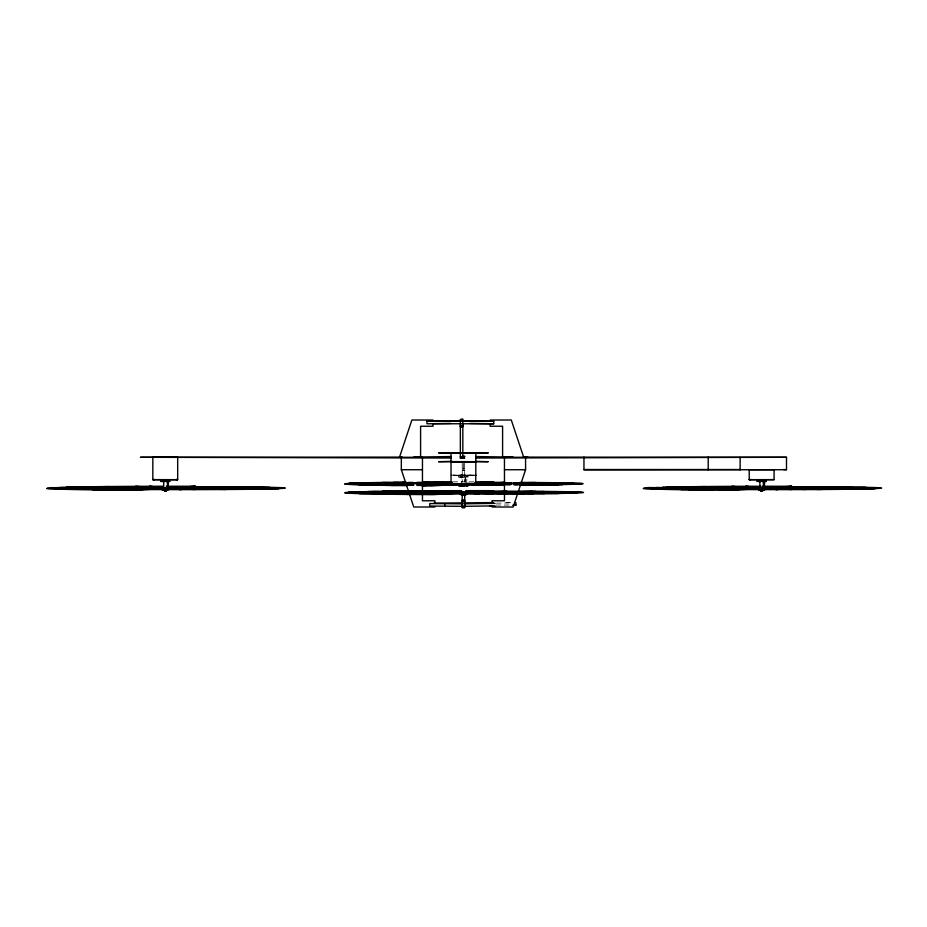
<?xml version="1.0" encoding="UTF-8"?>
<svg xmlns="http://www.w3.org/2000/svg" width="927" height="927" viewBox="0 0 927 927"><rect width="100%" height="100%" fill="white"/><g stroke="black" fill="none" stroke-linecap="round" stroke-linejoin="round"><path stroke-width="0.7" stroke-dasharray="4.63 3.48" d="M474.369 475.238L458.668 475.227L458.668 476.965L465.145 476.965L465.145 483.477M458.691 476.976C462.063 477.996 474.914 475.887 464.091 475.308M465.087 476.976L461.646 477.034L461.669 483.477M465.586 482.144C464.694 472.897 467.892 477.15 466.455 483.442M466.397 476.942L465.597 476.942M409.56 485.481L421.101 485.18M518.749 482.538L505.783 482.874L520.186 482.503M458.691 475.238L468.135 475.227M408.355 485.122L421.24 484.867M507.069 483.094L518.46 482.874M452.689 475.145L474.079 475.145L453.419 475.122M474.218 475.331L452.689 475.331M505.76 483.106L518.517 482.863M473.396 475.342L453.685 475.354M408.772 484.833L420.406 484.659M506.466 483.268L519.549 483.06M496.466 503.141L511.727 502.921M408.772 484.612L420.348 484.485M506.524 483.373L518.019 483.245M506.64 483.361L518.112 483.234M506.548 483.465L518.066 483.361M408.819 484.427L420.337 484.334M408.343 484.288L421.31 484.207M507.011 483.535L518.599 483.465M517.428 483.558L505.829 483.604L517.961 483.755M421.055 484.091L409.456 484.126L421.009 483.987M505.875 483.674L517.451 483.639M462.214 468.795L464.694 468.795M462.214 469.108L464.694 469.108M462.214 470.313L464.694 470.313M462.214 470.626L464.694 470.626M505.713 483.732L518.645 483.732M409.676 483.882L421.171 483.882M506.026 502.55L511.658 502.55M496.165 505.03L511.658 505.03M462.851 475.308L460.557 475.284M463.963 475.169L466.258 475.18M463.963 476.895L468.147 476.976M409.178 483.419L420.649 483.465L409.224 483.315M408.401 483.465L421.31 483.512M517.556 483.94L506.107 483.894L517.382 484.01M408.401 483.685L421.31 483.732M409.491 483.477L420.951 483.535M505.702 483.871L518.657 483.917M408.714 483.651L420.116 483.709M462.955 476.988L461.669 476.965M409.352 483.512L420.788 483.581M506.072 484.021L517.648 484.114M506.2 484.033L517.753 484.126M408.448 483.129L419.931 483.257M459.583 475.192L463.407 475.238M506.942 484.114L518.413 484.242M408.355 483.152L421.229 483.291M419.943 483.083L408.378 482.921L421.24 483.118M506.93 484.23L518.494 484.404M407.845 482.643L420.58 482.897M506.293 484.392L517.59 484.612M420.093 482.585L407.382 482.272L420.383 482.596M506.49 484.647L518.077 484.937M464.694 463.268L464.694 482.04M463.454 463.419L463.454 470.522M462.214 463.268L462.214 482.04M518.309 485.122A112.097 1.506 0.1 0 1 505.794 485.18M505.713 482.364A112.097 1.506 -0.1 0 1 518.517 482.411M408.564 482.11A112.097 1.808 -0.1 0 1 421.078 482.005M453.013 481.855A112.097 1.808 -0.1 0 1 474.323 481.843M421.171 485.76A112.097 1.808 0.1 0 1 406.953 485.644M460.464 476.999L461.264 476.999L460.464 476.999"/><path stroke-width="1.39" d="M525.574 457.266L525.574 469.734L513.152 506.999L492.028 506.999M762.481 487.903L761.924 489.549L762.863 487.926L777.718 489.63M728.216 489.734L759.943 488.123L647.127 487.66L647.903 487.834A112.097 1.808 0.1 0 0 731.727 490.232L759.966 488.599M475.736 475.238L474.972 475.308L475.875 475.238M452.214 484.137L475.748 484.068L475.875 452.874L451.032 452.874L451.032 484.056L458.459 483.882M750.047 479.583L749.225 479.653L749.225 469.711L774.08 469.711L774.08 479.653L750.418 479.722M177.208 479.595L176.014 479.56L177.683 479.653L177.683 457.289L165.249 457.104L152.828 457.289L152.828 479.653L154.496 479.56M169.826 488.123L163.592 487.892L163.824 481.368M163.592 481.38C170.811 479.502 168.204 490.777 161.727 487.845M475.875 452.874L451.032 452.874M464.914 485.771L458.691 485.794L461.519 485.725M461.669 492.295L493.338 493.952M583.952 457.104L583.952 469.896L786.502 469.711L786.502 457.289L475.875 458.019M762.168 481.31L763.373 481.31L763.338 487.88L759.873 487.88L759.873 481.38L760.743 481.356M759.873 481.38L766.351 481.391L756.872 481.368L760.916 481.31M758.101 488.019L757.15 487.88L763.338 487.88M451.449 475.192L451.866 475.308M51.622 487.834L50.846 487.66L55.353 487.834M353.43 483.419L352.445 483.477M353.43 492.237L352.445 492.075L353.106 492.249M651.414 487.845L650.65 487.672L651.635 487.822M178.807 487.312L195.273 486.524L184.693 487.37M178.807 487.532L195.273 486.524M179.154 487.706L181.924 487.544M398.355 483.651L348.934 483.465L406.304 483.407L364.357 482.967M475.505 482.99L490.232 482.318M457.938 484.357L433.535 485.829A112.097 1.808 0.1 0 1 422.515 485.771M474.462 483.245L493.349 482.121L474.462 483.465M348.934 492.063L459.896 492.422L459.328 492.654M472.735 491.97L479.665 491.553M482.434 491.391L490.232 491.136M466.154 492.561L468.923 492.388M471.692 492.225L493.349 490.939L478.622 492.028M457.938 493.176L433.535 494.647A112.097 1.808 0.1 0 1 349.746 492.214L349.699 492.237M471.692 492.446L475.852 492.191M775.088 487.312L791.554 486.745A112.097 1.506 -0.1 0 1 875.331 488.575L765.401 488.112M775.088 487.532L791.554 486.524L780.986 487.37M775.436 487.706L778.205 487.544M163.534 487.822L169.78 487.892M161.159 488.517L163.685 488.599M168.378 489.827L162.086 489.815L162.689 489.78M467.903 483.709L468.355 483.709M467.845 484.079L458.691 484.056L459.583 484.01M460.951 485.806L462.179 485.806M464.068 492.353L467.857 492.295L349.224 492.7M467.312 493.639L459.502 493.627M461.692 495.041L465.122 495.041L461.82 495.053M757.811 488.019L647.903 487.614M757.255 488.042L680.557 486.976L758.61 488.054M762.272 487.95L766.108 488.112M758.553 489.792L764.868 489.815L764.172 489.78M764.126 490.29L759.086 490.279L761.322 490.325M479.526 485.227L467.764 483.859L474.809 483.975L475.748 484.068L451.032 484.056L459.236 483.882M749.283 479.641L750.893 479.56M136.049 489.456L135.064 489.514A112.097 1.506 0.1 0 0 260.267 489.12L279.085 488.575L168.888 487.95L264.427 488.911L169.12 488.112L170.093 488.123M131.935 489.734L162.561 488.344M165.945 487.834L195.643 486.293A112.097 1.808 -0.1 0 0 166.315 486.246M131.935 489.954L166.2 487.915L165.643 489.549L166.582 487.926L181.437 489.63M164.253 488.425L135.029 489.746M169.177 488.17L270.916 488.738L169.12 488.112L186.57 488.228M275.562 488.564L274.693 488.39L275.609 488.564M279.05 488.355L195.145 488.262M475.516 482.828L493.72 481.878A112.097 1.808 -0.1 0 0 475.736 481.843M430.012 485.319L459.966 483.72M430.012 485.539L452.446 484.323L422.445 485.122M467.567 483.523L468.17 483.709M455.273 484.392L433.106 485.331M573.651 484.149L572.77 483.975L573.686 484.149M577.127 483.952L520.279 483.709M519.711 485.111A112.097 1.506 0.1 0 0 558.344 484.705L577.173 484.161A112.097 1.506 -0.1 0 0 519.92 482.422M458.1 493.06L430.012 494.358L465.145 492.295L479.526 494.045M465.47 492.167L493.72 490.696A112.097 1.808 -0.1 0 0 465.817 490.65M458.1 492.84L433.106 494.369M460.916 492.689L464.045 492.758M467.266 492.353L569.004 493.152L467.208 492.527M430.012 494.358L457.822 492.897M573.651 492.967L572.77 492.793L573.686 492.967M576.258 493.025L577.127 492.77L466.976 492.573L467.579 492.318M433.152 493.917A112.097 1.506 0.1 0 0 558.344 493.523L577.173 492.979A112.097 1.506 -0.1 0 0 493.349 491.148L489.363 491.194L493.349 490.939M765.47 488.17L766.374 488.123M728.216 489.943L759.12 488.286M759.12 488.494L731.31 489.746M875.331 488.355L765.169 487.95L852.504 489.074M871.855 488.552L870.974 488.39L871.89 488.552M162.654 488.332L163.662 488.123L162.573 488.123M758.854 488.332L759.943 488.344M577.081 484.161L520.406 483.952M454.323 484.357L421.6 485.632L456.362 484.357M179.259 487.95L182.051 487.845M184.844 487.741L208.621 486.837L178.737 487.938M475.4 483.581L505.285 482.48M505.308 482.48L474.543 483.639L504.346 483.129M457.811 493.118L406.686 494.381M506.71 491.252L466.86 492.712L536.003 491.345M758.935 488.61L718.379 490.093L758.216 488.552L689.085 489.873M775.03 487.938L804.903 486.837L781.137 487.729M775.54 487.95L778.332 487.834M168.308 481.356C167.3 480.116 167.857 489.039 168.239 487.845M763.802 481.345L764.636 481.345L764.335 487.857L763.79 481.345L764.59 481.345M465.713 492.272L507.498 493.906M763.802 487.857L842.713 489.213M163.476 486.246A112.097 1.808 -0.1 0 0 70.44 487.115L51.692 487.822A112.097 1.808 0.1 0 0 135.446 490.244L162.654 488.587L122.097 490.093L161.935 488.552L108.61 489.966L161.819 488.239L50.846 487.66M164.821 487.95L161.217 487.915M405.783 482.133A112.097 1.808 -0.1 0 0 368.529 482.712L349.919 483.407M169.502 488.564L168.111 488.587M178.876 488.042L222.109 486.907L179.131 488.019M475.516 483.674L504.334 482.909M466.049 485.435L466.663 485.412L465.98 485.377M461.553 490.661A112.097 1.808 -0.1 0 0 368.529 491.53L349.919 492.225M459.328 492.434L368.529 491.53M775.157 488.042L818.39 486.907L775.412 488.019M758.448 489.189C756.154 489.352 768.854 489.294 763.952 489.178M475.783 483.651L504.427 482.909M466.976 492.573L467.567 492.561M154.056 479.572L152.978 479.63L177.671 479.665L164.033 479.827M762.237 488.123L731.739 486.42L759.653 487.961L701.264 486.571M92.804 489.885L161.321 488.483L61.495 489.282M96.095 489.815L161.611 488.517M180.498 488.054L237.915 486.942M406.999 485.157L390.881 485.47M422.538 484.821L452.573 484.242M475.736 483.697L504.218 483.152M519.885 482.84L536.003 482.527M776.78 488.054L834.196 486.942M692.376 489.815L757.602 488.471L681.067 489.641M762.597 486.246A112.097 1.808 -0.1 0 1 791.925 486.293L731.345 489.514A112.097 1.506 0.1 0 0 856.548 489.12L875.331 488.575L791.426 488.262M179.317 488.065L234.624 486.999M519.943 482.84L532.701 482.596M532.701 491.414L467.266 492.573M390.881 494.288L457.984 492.909L382.863 494.056M775.598 488.054L830.905 486.999M460.348 420.788L493.732 421.275L493.732 423.766L426.965 423.766L426.965 421.275L462.828 420.754M493.732 421.275L426.965 421.275M432.527 423.685L450.615 423.419M413.755 457.104L451.032 456.559M181.159 488.054L245.933 487.115M382.863 485.238L407.416 484.856M421.727 484.624L452.179 484.172M504.983 483.917L474.694 483.79L505.215 483.465M520.916 483.048L544.022 482.712M162.874 489.178C158.227 489.294 171.043 489.352 168.401 489.189M164.774 490.835L166.2 490.846L165.423 490.835M544.022 491.53L467.475 492.654L577.66 492.561M776.003 488.077L842.214 487.115M461.368 494.184C457.718 494.276 467.95 494.334 465.98 494.195M463.164 502.863L433.871 503.129M493.373 502.561L464.473 502.874M492.307 503.21L489.526 503.245L492.341 503.291M495.122 503.373L464.925 503.825L464.925 506.304L495.122 505.864M492.307 505.69L489.526 505.736L492.341 505.771M513.106 505.389L515.887 505.342L515.887 502.55M475.875 453.199L488.309 452.874L438.61 452.874L451.032 453.199M451.032 461.379L438.61 461.692L488.309 461.692L475.875 461.379M372.932 485.041L407.416 484.636M421.669 484.45L451.97 484.114L451.101 484.068M474.914 483.732L505.088 483.396M520.893 483.222L553.952 482.851L520.974 483.21M184.021 488.065L255.864 487.254L182.758 488.054M780.302 488.065L852.145 487.254L777.614 488.077M757.347 488.436L657.776 489.282M467.729 492.631L567.301 491.773M372.932 493.859L457.718 492.863M163.442 481.31L160.591 481.368L170.07 481.391L165.887 481.31M520.847 483.349L567.301 482.955M359.583 484.867L407.463 484.45M421.658 484.311L451.785 484.056M462.098 485.354L460.151 485.4L462.202 485.447M185.585 488.065L269.224 487.37M184.299 488.065L264.23 487.417M164.311 490.256C159.537 490.36 172.213 490.313 165.609 490.256M164.635 490.615C161.715 490.684 169.954 490.65 165.527 490.615M779.155 488.065L865.505 487.37M359.583 493.685L457.509 492.828M357.915 484.601L406.907 484.3M422.677 484.172L451.565 484.01M461.727 485.794L468.147 485.794L466.258 485.725M160.58 488.344L55.006 488.784M656.119 489.016L756.977 488.378M457.22 492.758L345.029 492.955M475.308 483.72L504.207 483.546M519.977 483.465L568.969 483.176M185.979 488.065L270.881 487.579M782.261 488.065L867.162 487.579M468.112 492.585L568.969 491.994M475.458 483.72L504.253 483.72M520.29 483.558L573.79 483.361M353.094 484.369L406.594 484.149M422.457 484.068L451.426 483.964M581.855 483.535L520.325 483.639M191.889 488.065L275.713 487.764M165.991 488.599L167.115 488.599M283.766 487.95L206.35 488.077M759.816 487.822L831.519 489.329L764.659 488.031M788.17 488.065L871.994 487.764L791.009 488.065M880.047 487.938L802.631 488.077M651.287 488.784L756.861 488.344M763.396 488.599L761.102 488.599M761.484 490.835C759.248 490.87 764.045 490.858 761.704 490.835M573.79 492.179L468.228 492.561L581.855 492.353M463.535 495.273C465.783 495.238 461.02 495.238 463.303 495.273M345.029 484.137L406.547 484.01M422.445 483.964L451.368 483.929L422.631 483.871M46.953 488.552L160.985 488.286L51.147 488.297L160.498 488.297L132.016 488.158M643.234 488.552L757.266 488.286M433.013 420.035L411.889 420.001L399.467 457.312L422.457 457.266L422.457 500.789L434.879 500.754L434.879 503.268M490.163 420.035L511.287 420.001L523.72 457.312M460.348 425.62L462.828 425.62M460.348 425.806L462.828 425.806M460.348 426.652L462.828 426.652M460.348 426.837L462.828 426.837M460.348 456.687L461.588 456.687M402.191 457.104L140.406 457.289L451.032 458.019M523.268 457.104L786.502 457.289M528.066 457.289L502.596 457.289L502.596 426.211L490.163 426.246L490.163 423.732M460.348 457.892L464.694 458.205L460.348 458.205L460.348 420.441L462.828 420.441L462.828 458.205M583.952 469.525L740.128 469.525M401.333 457.266L401.333 469.734L422.457 469.734M504.462 469.734L525.574 469.734M520.105 483.732L577.66 483.743M349.224 483.882L406.779 483.882M793.813 488.135L875.853 488.158M197.532 488.135L279.572 488.158M762.237 488.344L761.067 488.123M647.428 488.297L756.814 488.065L647.127 487.66M761.102 488.274L762.272 488.274M464.045 492.538L433.535 490.835L461.449 492.376M464.068 492.689L461.762 492.677M577.115 492.979L549.027 492.874L577.127 492.979M462.214 500.163L464.694 500.163M462.214 500.348L464.694 500.348M462.214 501.194L464.694 501.194M462.214 501.38L464.694 501.38M463.164 503.848L429.78 503.57L429.78 506.061L463.164 506.327M513.071 505.03L515.887 505.03M462.214 506.246L464.694 506.246M462.214 506.559L464.694 506.559M434.879 506.999L413.755 506.999L401.333 469.688M462.214 507.405L464.694 507.405M163.766 479.827L152.828 479.653M493.349 482.121L489.363 482.376L493.349 482.33A112.097 1.506 -0.1 0 1 504.358 482.364M422.086 483.465L452.214 483.581M348.934 483.245L406.965 483.465M421.994 483.685L452.202 483.801L422.214 483.593M474.636 483.79L504.67 483.894M422.747 483.732L451.449 483.848L421.542 483.709M791.554 486.524L787.556 486.779L790.685 486.582M767.116 488.17L782.851 488.228M647.127 487.88L756.814 488.274L728.298 488.158M761.901 490.244L764.115 490.279M50.846 487.88L160.533 488.274M761.415 490.661C756.849 490.592 766.386 490.684 761.809 490.615M460.418 492.457L382.364 491.38L464.276 492.318L463.72 493.964L464.659 492.33L478.656 493.964M348.934 492.283L459.896 492.643M467.486 483.546L504.983 483.697M400.881 483.43L357.868 483.199L397.903 483.442M422.388 483.546L452.503 483.709M520.105 483.929L577.127 484.161M394.45 483.593L397.301 483.604M742.098 488.077L656.073 487.602L734.717 488.089M669.839 487.903L711.194 488.077M721.171 488.123L724.022 488.135M168.888 488.17L279.05 488.575A112.097 1.506 -0.1 0 0 195.273 486.745L191.275 486.571L194.403 486.802M73.557 487.903L114.913 488.089M145.817 488.077L59.791 487.614L136.999 488.089M466.976 492.353L577.127 492.77M459.665 492.561L357.868 492.017L459.386 492.422M460.661 492.527L463.859 492.758M430.012 494.137L434.091 494.103L430.997 494.3M504.485 483.929L474.369 483.743L504.752 484.021M520.383 484.056L569.004 484.334M165.771 487.857L166.999 487.88M469.896 483.697L504.624 483.998M422.248 483.419L452.446 483.685M467.961 483.882L474.079 483.964M765.192 488.089L860.708 488.911M746.316 488.065L662.562 487.382L750.835 488.065M154.554 488.065L66.281 487.382L150.035 488.065M466.999 492.492L562.515 493.326M364.357 491.785L459.873 492.527M460.742 492.666L461.75 492.527M368.529 482.712L407.023 483.118M422.805 483.28L451.519 483.581M70.44 487.115L163.187 487.915L104.983 486.571M372.573 491.577L460.128 492.492M762.481 481.356L763.338 481.38M468.181 483.662L504.207 484.103M519.954 484.276L558.344 484.705M372.573 482.758L406.918 483.129M422.666 483.303L451.287 483.616M764.949 488.054L856.548 489.12M670.766 487.173L753.778 488.077M74.484 487.173L156.072 488.054M168.668 488.065L260.267 489.12M466.745 492.469L558.344 493.523M422.828 483.118L451.739 483.523M470.082 423.419L493.732 423.766M475.875 456.559L513.152 457.104M504.184 484.207L467.903 483.639L493.338 485.134M520.035 484.439L544.508 484.798M422.677 483.141L451.484 483.546M461.901 485.91L460.893 485.887M168.378 488.031L246.431 489.213M466.455 492.446L544.508 493.616M691.762 486.791L758.935 488.019L704.172 486.64M393.558 482.388L406.362 482.631M422.144 482.909L452.156 483.454M393.558 491.206L460.731 492.422M467.567 483.627L504.728 484.357M519.085 484.647L533.315 484.914M466.142 492.411L533.315 493.732M168.054 488.008L235.238 489.329M765.111 487.845L766.061 487.892M764.335 488.008L822.006 489.491M422.921 482.654L452.608 483.373M520.904 485.018L523.813 485.088M421.82 482.631L452.086 483.396M523.813 493.906L465.794 492.388M107.88 486.652L163.372 487.961L135.458 486.42L163.743 487.938L149.27 486.281M225.725 489.502L167.347 487.961M763.987 487.984L819.109 489.421M505.366 484.612L467.208 483.604L504.694 484.983M403.06 482.156L405.968 482.237M403.06 490.974L461.078 492.399L419.375 490.928M758.9 488.599L757.15 488.529M422.179 482.202L452.457 483.28M783.176 469.525L786.502 469.711M763.628 487.961L805.702 489.491M750.21 479.722L749.306 479.653L774.08 479.653M451.924 483.002L433.535 482.017L451.681 483.013M791.531 489.537L763.245 487.938L776.861 489.56M195.249 489.537L166.964 487.938L180.58 489.56M745.551 486.281L760.418 487.926M447.347 481.866L452.411 482.422L448.216 481.947M447.347 490.684L462.214 492.33M177.683 457.289L152.828 457.289M150.128 486.362L164.125 487.926M746.42 486.351L760.024 487.938M467.463 483.836L478.656 485.145M448.216 490.765L461.831 492.353M740.128 457.474L740.128 469.896M708.205 457.104L708.205 469.896M504.462 457.266L504.462 500.789L492.028 500.754L492.028 503.268M464.694 494.323L464.694 507.718L462.214 507.718L462.214 494.323M444.693 503.57L444.693 506.061M433.013 423.732L433.013 426.246L420.591 426.246L420.591 457.312M167.509 481.345L167.509 487.857M504.45 485.18A112.097 1.506 0.1 0 1 468.158 485.215M459.641 485.203A112.097 1.506 0.1 0 1 433.152 485.099M422.422 481.994A112.097 1.808 -0.1 0 1 451.6 481.855M406.953 485.644A112.097 1.808 0.1 0 1 348.274 483.477M666.722 487.115A112.097 1.808 -0.1 0 1 761.183 486.246M451.449 461.646L475.875 461.692L451.449 461.646M161.53 488.019L160.719 488.286L161.53 488.019M459.607 492.422L458.795 492.689L459.607 492.422M461.043 494.682L465.933 494.705L461.043 494.682M162.387 481.403L163.187 481.414L162.387 481.403M758.668 481.403L759.468 481.414L758.738 481.403M460.464 492.318L461.264 492.33L460.464 492.318M462.828 419.282L460.348 419.595L462.828 419.282M464.694 456.374L462.214 456.687L464.694 456.374M562.515 484.508L520.545 484.137L562.515 484.508M406.93 482.897L382.364 482.561L406.837 482.909"/></g></svg>
